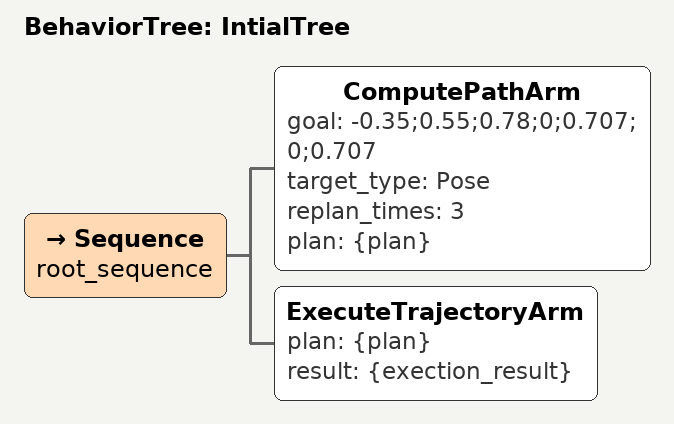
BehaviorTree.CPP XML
<root main_tree_to_execute = "IntialTree" >
     <BehaviorTree ID="IntialTree">
        <Sequence name="root_sequence">
            <ComputePathArm goal="-0.35;0.55;0.78;0;0.707;0;0.707" target_type="Pose" replan_times="3" plan="{plan}"/>
            <ExecuteTrajectoryArm plan="{plan}" result="{exection_result}"/>
        </Sequence>
     </BehaviorTree>
 </root>
